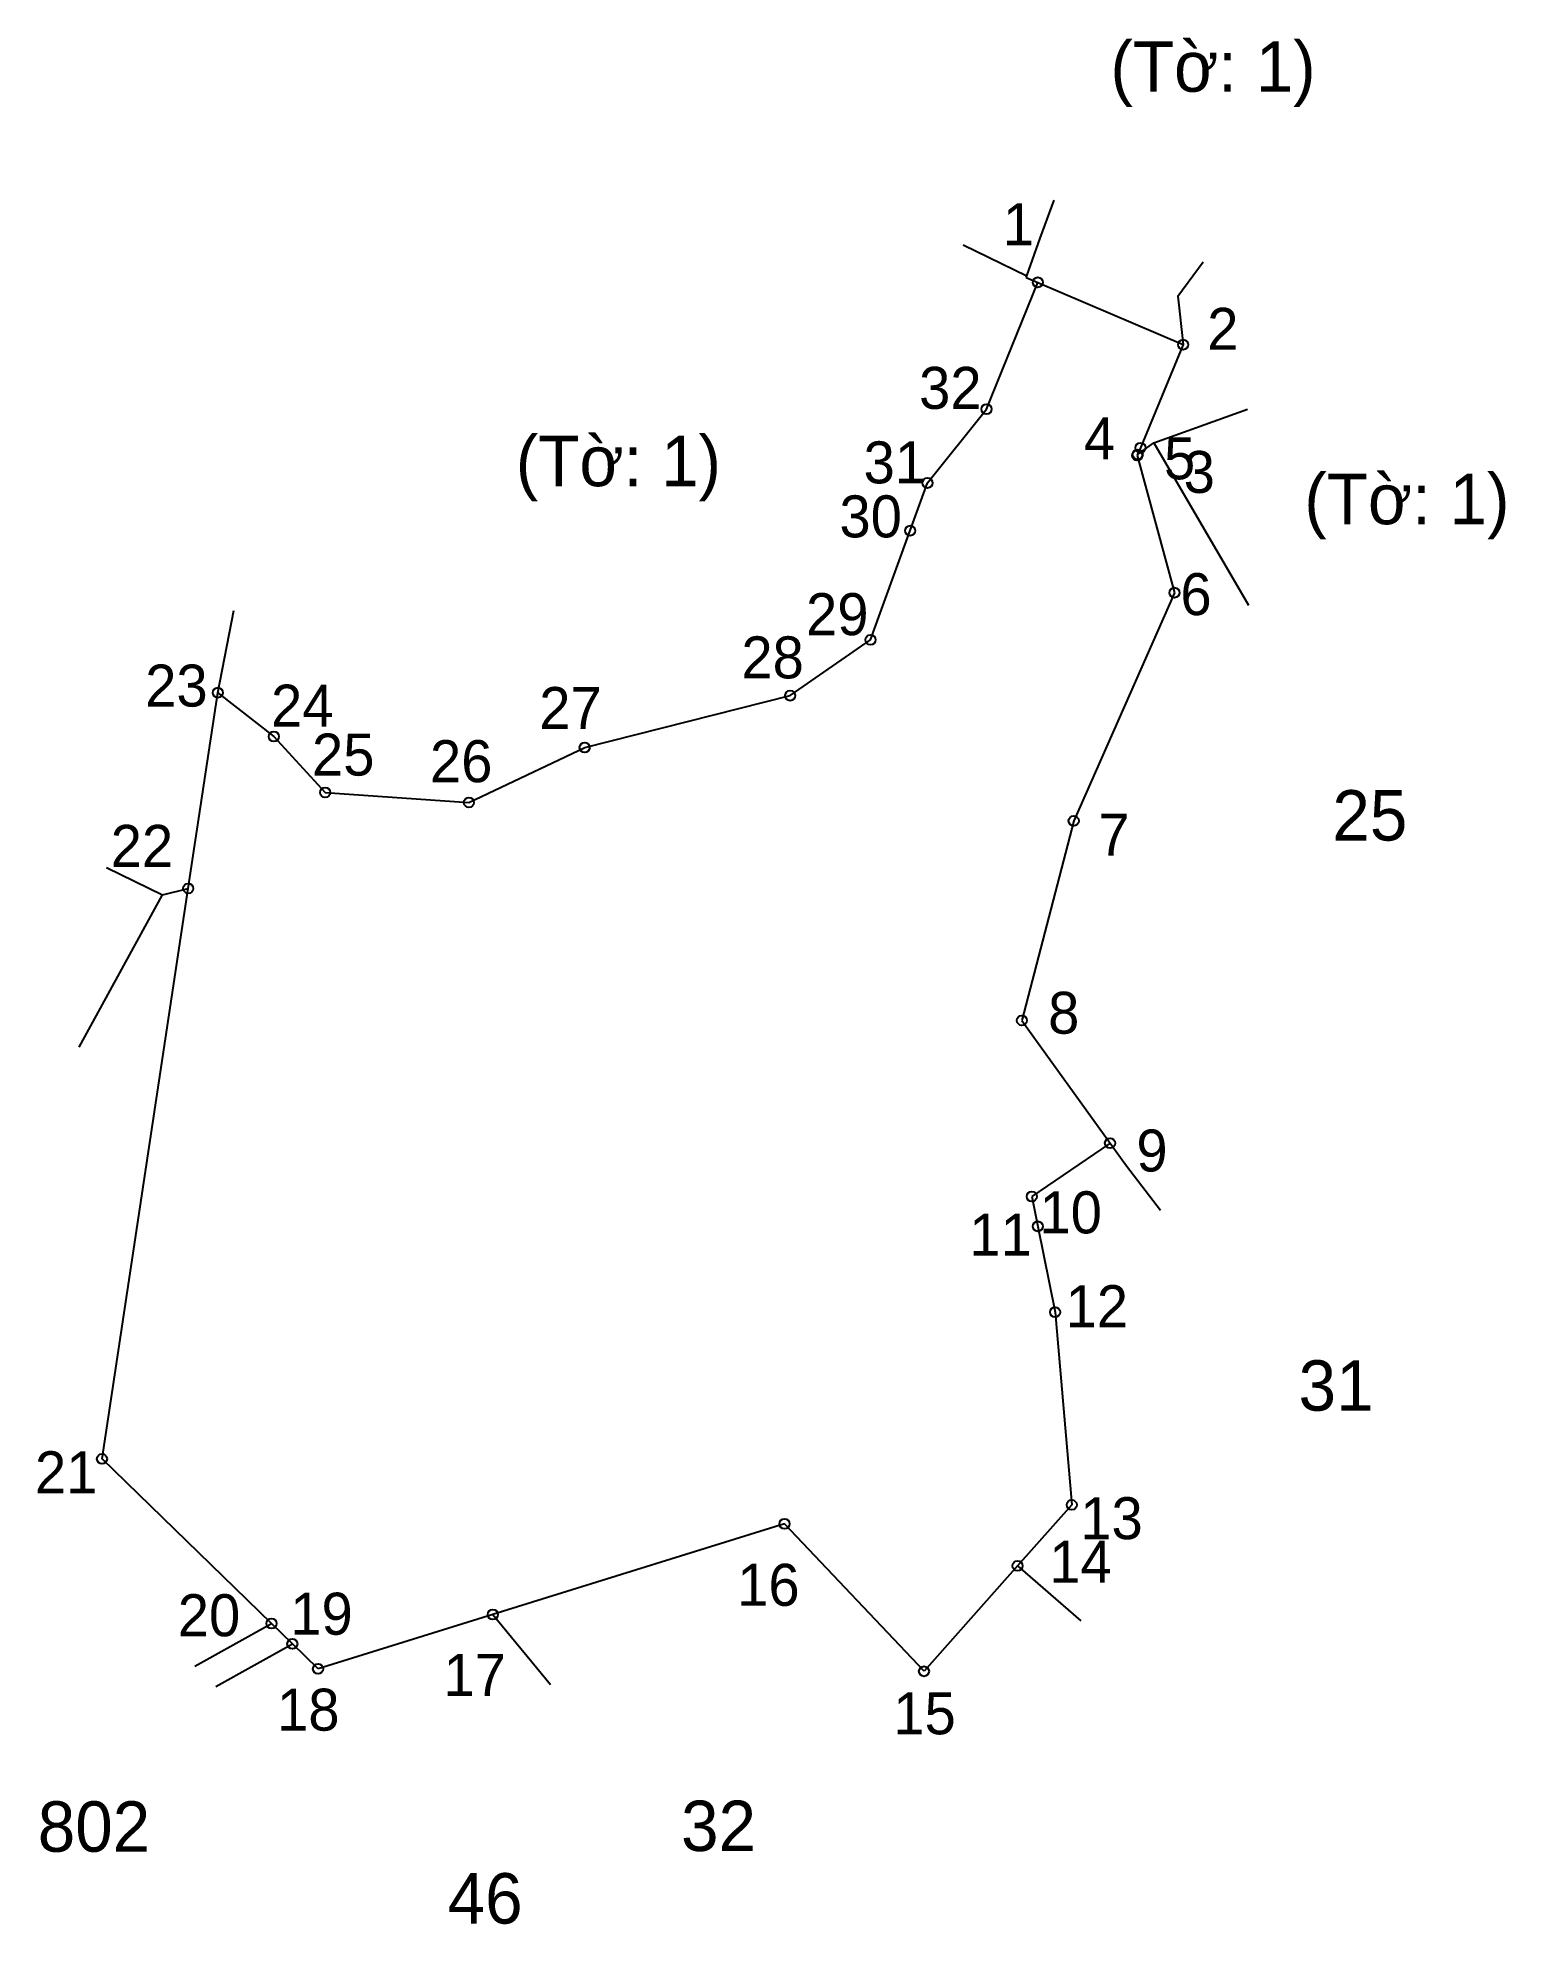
# Model space of a CAD drawing. Extents: x 549413 to 549517, y 1822252 to 1822387.
import ezdxf

# ---------------------------------------------------------------- set-up
doc = ezdxf.new("R2010")
doc.units = 0
for name, color, linetype in [('CanhThua', 7, 'Continuous'), ('MocDinhThua', 7, 'Continuous'), ('NhanTuCan', 7, 'Continuous'), ('RauThua', 7, 'Continuous'), ('SoHieuDinhThua', 7, 'Continuous')]:
    doc.layers.add(name, color=color, linetype=linetype)

msp = doc.modelspace()

# ---------------------------------------------------------------- linework, layer by layer
at = {"layer": 'CanhThua'}
for p, q in [((549480.24, 1822360.12), (549483.9, 1822369.16)), ((549483.9, 1822369.16), (549494.26, 1822364.72)), ((549494.26, 1822364.72), (549491.22, 1822357.37)), ((549476.04, 1822354.86), (549480.24, 1822360.12)), ((549491.22, 1822357.37), (549491.02, 1822356.89)), ((549491.02, 1822356.89), (549490.99, 1822356.81)), ((549490.99, 1822356.81), (549493.65, 1822347.04)), ((549474.8, 1822351.46), (549476.04, 1822354.86)), ((549471.98, 1822343.68), (549474.8, 1822351.46)), ((549493.65, 1822347.04), (549486.46, 1822330.77)), ((549466.25, 1822339.7), (549471.98, 1822343.68)), ((549423.34, 1822325.96), (549425.45, 1822339.91)), ((549425.45, 1822339.91), (549429.44, 1822336.79)), ((549451.6, 1822336), (549466.25, 1822339.7)), ((549429.44, 1822336.79), (549433.1, 1822332.8)), ((549443.35, 1822332.09), (549451.6, 1822336)), ((549433.1, 1822332.8), (549443.35, 1822332.09)), ((549486.46, 1822330.77), (549482.77, 1822316.55)), ((549417.19, 1822285.29), (549423.34, 1822325.96)), ((549482.77, 1822316.55), (549489.05, 1822307.8)), ((549489.05, 1822307.8), (549483.47, 1822304)), ((549483.47, 1822304), (549483.9, 1822301.87)), ((549483.9, 1822301.87), (549485.13, 1822295.75)), ((549485.13, 1822295.75), (549486.32, 1822282.01)), ((549429.27, 1822273.56), (549417.19, 1822285.29)), ((549486.32, 1822282.01), (549482.46, 1822277.67)), ((549465.84, 1822280.66), (549445.05, 1822274.2)), ((549475.79, 1822270.15), (549465.84, 1822280.66)), ((549482.46, 1822277.67), (549475.79, 1822270.15)), ((549445.05, 1822274.2), (549432.59, 1822270.33)), ((549430.76, 1822272.11), (549429.27, 1822273.56)), ((549432.59, 1822270.33), (549430.76, 1822272.11))]:
    msp.add_line(p, q, dxfattribs=at)
at = {"layer": 'MocDinhThua'}
for centre in [(549483.9, 1822369.16), (549494.26, 1822364.72), (549480.24, 1822360.12), (549491.02, 1822356.89), (549491.22, 1822357.37), (549490.99, 1822356.81), (549476.04, 1822354.86), (549474.8, 1822351.46), (549493.65, 1822347.04), (549471.98, 1822343.68), (549425.45, 1822339.91), (549466.25, 1822339.7), (549429.44, 1822336.79), (549451.6, 1822336), (549433.1, 1822332.8), (549443.35, 1822332.09), (549486.46, 1822330.77), (549423.34, 1822325.96), (549482.77, 1822316.55), (549489.05, 1822307.8), (549483.47, 1822304), (549483.9, 1822301.87), (549485.13, 1822295.75), (549417.19, 1822285.29), (549486.32, 1822282.01), (549465.84, 1822280.66), (549482.46, 1822277.67), (549429.27, 1822273.56), (549445.05, 1822274.2), (549430.76, 1822272.11), (549432.59, 1822270.33), (549475.79, 1822270.15)]:
    msp.add_circle(centre, 0.359, dxfattribs=at)
at = {"layer": 'RauThua'}
for p, q in [((549484.08, 1822372.3), (549485.06, 1822375.03)), ((549483.11, 1822369.62), (549484.08, 1822372.3)), ((549478.58, 1822371.84), (549483.11, 1822369.62)), ((549483.07, 1822369.51), (549483.11, 1822369.62)), ((549483.07, 1822369.51), (549483.11, 1822369.62)), ((549483.07, 1822369.51), (549483.9, 1822369.16)), ((549483.07, 1822369.51), (549483.9, 1822369.16)), ((549493.88, 1822368.17), (549495.68, 1822370.62)), ((549493.88, 1822368.17), (549494.26, 1822364.72)), ((549492.17, 1822357.71), (549498.84, 1822360.11)), ((549491.02, 1822356.89), (549492.17, 1822357.71)), ((549491.02, 1822356.89), (549492.17, 1822357.71)), ((549492.17, 1822357.71), (549498.91, 1822346.16)), ((549425.45, 1822339.91), (549426.59, 1822345.76)), ((549417.51, 1822327.44), (549421.51, 1822325.51)), ((549415.57, 1822314.65), (549421.51, 1822325.51)), ((549421.51, 1822325.51), (549423.34, 1822325.96)), ((549421.51, 1822325.51), (549423.34, 1822325.96)), ((549489.05, 1822307.8), (549490.22, 1822306.18)), ((549490.22, 1822306.18), (549492.64, 1822303.03)), ((549482.46, 1822277.67), (549486.98, 1822273.74)), ((549445.05, 1822274.2), (549449.17, 1822269.21)), ((549423.81, 1822270.52), (549429.27, 1822273.56)), ((549425.3, 1822269.07), (549430.76, 1822272.11))]:
    msp.add_line(p, q, dxfattribs=at)

# ---------------------------------------------------------------- texts
at = {"layer": 'NhanTuCan'}
for s, p in [('(Tờ: 1)', (549489.08, 1822382.75)), ('(Tờ: 1)', (549446.69, 1822354.63)), ('(Tờ: 1)', (549502.9, 1822351.92)), ('25', (549504.9, 1822329.37)), ('31', (549502.49, 1822288.73)), ('802', (549412.61, 1822257.29)), ('32', (549458.47, 1822257.34)), ('46', (549441.83, 1822252.17))]:
    msp.add_text(s, height=3.593, dxfattribs=at).set_placement(p)
at = {"layer": 'SoHieuDinhThua'}
for s, height, p in [('1', 2.99, (549481.41, 1822371.81)), ('2', 2.99, (549495.98, 1822364.35)), ('32', 2.994, (549475.44, 1822360.14)), ('4', 2.99, (549487.19, 1822356.54)), ('31', 2.994, (549471.48, 1822354.83)), ('5', 2.99, (549492.9, 1822355.12)), ('3', 2.99, (549494.3, 1822354.15)), ('30', 2.994, (549469.76, 1822350.98)), ('6', 2.99, (549494.07, 1822345.44)), ('29', 2.994, (549467.38, 1822344.01)), ('28', 2.994, (549462.77, 1822340.93)), ('23', 2.994, (549420.27, 1822338.92)), ('24', 2.994, (549429.24, 1822337.49)), ('27', 2.994, (549448.36, 1822337.32)), ('25', 2.994, (549432.16, 1822334)), ('26', 2.994, (549440.57, 1822333.53)), ('22', 2.994, (549417.81, 1822327.49)), ('7', 2.99, (549488.22, 1822328.29)), ('8', 2.99, (549484.64, 1822315.6)), ('9', 2.99, (549490.93, 1822305.78)), ('10', 2.994, (549484.02, 1822301.37)), ('11', 2.994, (549479.02, 1822299.78)), ('12', 2.994, (549485.88, 1822294.68)), ('21', 2.994, (549412.41, 1822282.84)), ('13', 2.994, (549486.93, 1822279.57)), ('14', 2.994, (549484.72, 1822276.46)), ('16', 2.994, (549462.47, 1822274.82)), ('20', 2.994, (549422.59, 1822272.65)), ('19', 2.994, (549430.61, 1822272.76)), ('17', 2.994, (549441.53, 1822268.4)), ('18', 2.994, (549429.67, 1822265.92)), ('15', 2.994, (549473.6, 1822265.66))]:
    msp.add_text(s, height=height, dxfattribs=at).set_placement(p)

doc.saveas('drawing.dxf')
